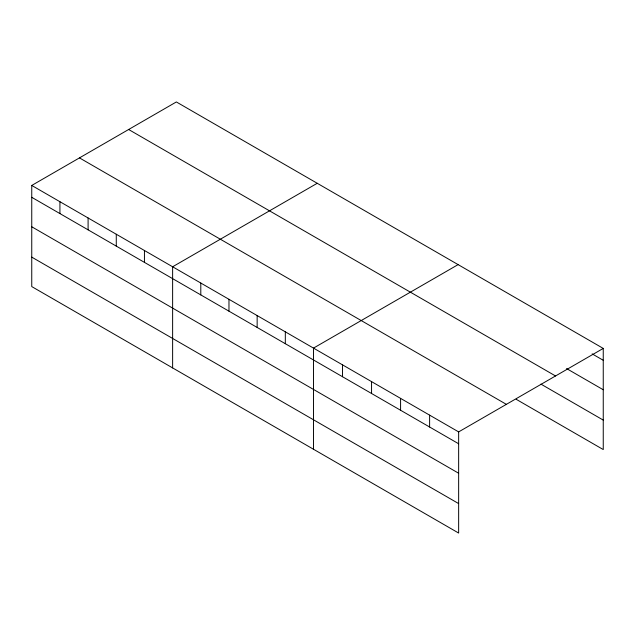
<?xml version="1.0" encoding="UTF-8"?>
<svg xmlns="http://www.w3.org/2000/svg" width="635" height="635" viewBox="0 0 635 635"><rect width="100%" height="100%" fill="white"/><g stroke="black" fill="none" stroke-linecap="round" stroke-linejoin="round"><path stroke-width="0.95" d="M458.645 473.234L458.645 431.903L31.75 185.444L31.75 286.583L458.645 533.051L458.645 473.234L31.75 226.774M516.168 399.28L603.25 449.556L603.25 348.417L176.355 101.949L31.75 185.444M317.23 183.285L172.625 266.771L172.625 367.919M458.105 264.62L313.499 348.107L313.499 449.247M458.645 431.903L603.25 348.417M592.153 353.878L603.25 360.283M566.539 368.546L603.25 389.747M128.635 129.5L555.53 375.968M540.925 384.111L603.25 420.1M79.47 157.893L506.365 404.352M31.75 197.31L458.645 443.77M31.75 257.127L458.645 503.587M429.609 415.147L429.609 427.014M400.582 398.383L400.582 410.258M371.554 381.627L371.554 393.494M342.527 364.863L342.527 376.738M285.321 331.843L285.321 343.71M257.151 315.571L257.151 327.446M228.973 299.307L228.973 311.174M200.795 283.043L200.795 294.91M144.447 250.507L144.447 262.374M116.276 234.244L116.276 246.11M88.098 217.972L88.098 229.846M59.928 201.708L59.928 213.574"/></g></svg>
